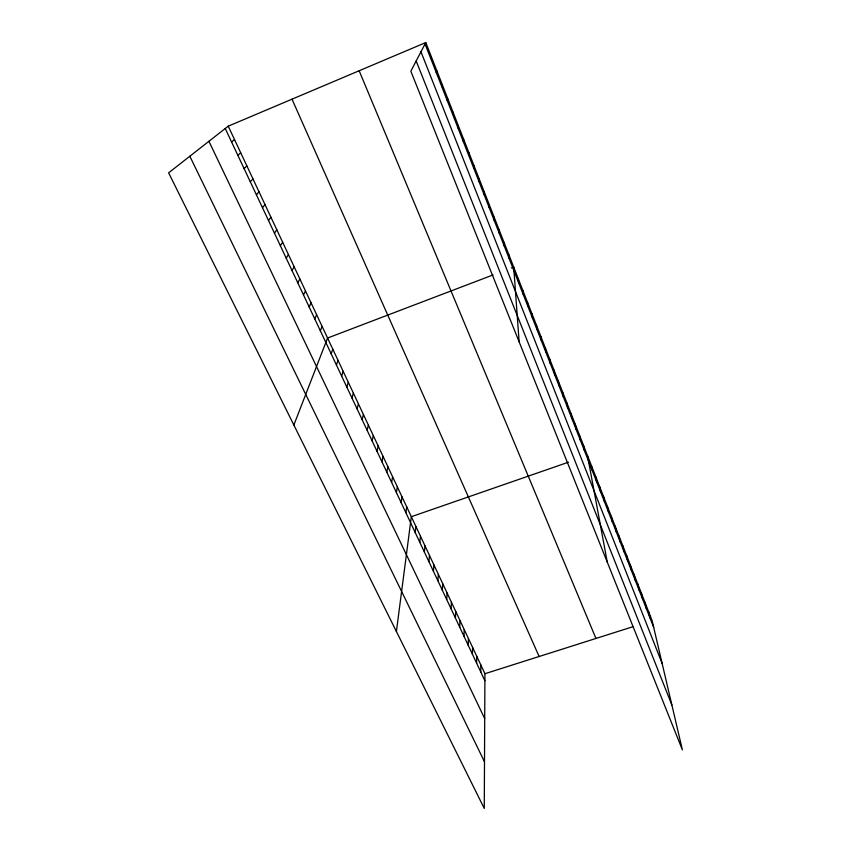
<?xml version="1.0" encoding="UTF-8"?>
<svg xmlns="http://www.w3.org/2000/svg" width="851" height="851" viewBox="0 0 851 851"><rect width="100%" height="100%" fill="white"/><g stroke="black" fill="none" stroke-linecap="round" stroke-linejoin="round"><path stroke-width="1.28" d="M228.238 126.171L484.932 673.705L484.272 808.45L168.626 172.838L228.238 126.171L425.798 42.55L652.111 620.624L682.374 749.848L410.831 71.197L425.798 42.55M480.772 671.971L480.847 665.003M476.624 663.142L476.73 656.227M484.134 194.73L484.176 191.688M472.443 654.259L472.592 647.398M468.231 645.303L468.422 638.505M463.986 636.282L464.22 629.549M478.996 181.635L479.113 178.731M459.721 627.198L459.987 620.517M455.413 618.039L455.732 611.422M451.083 608.816L451.434 602.263M473.826 168.434L473.986 165.658M446.711 599.529L447.115 593.041M442.307 590.168L442.754 583.743M437.871 580.733L438.361 574.382M468.603 155.105L468.827 152.478M433.404 571.234L433.946 564.947M428.904 561.66L429.489 555.448M424.372 552.012L425 545.874M419.798 542.289L420.479 536.226M463.327 141.66L463.614 139.17M415.192 532.503L415.916 526.503M396.406 631.506L411.331 516.706L568.425 462.21M405.884 512.685L406.704 506.845M458.008 128.086L458.359 125.735M401.172 502.664L402.034 496.899M396.417 492.569L397.343 486.878M391.63 482.389L392.609 476.773M386.811 472.124L387.833 466.603M452.647 114.385L453.062 112.194M381.95 461.795L383.024 456.349M377.046 451.37L378.184 446.009M372.11 440.871L373.302 435.595M447.232 100.567L447.7 98.514M367.132 430.287L368.377 425.096M362.122 419.607L363.42 414.511M357.058 408.852L358.42 403.853M441.765 86.621L442.307 84.717M351.963 398.013L353.378 393.098M346.825 387.088L348.293 382.259M341.645 376.068L343.176 371.334M336.422 364.962L338.017 360.324M436.244 72.537L436.85 70.793M331.156 353.761L332.805 349.229M293.861 425.021L327.561 338.038L493.048 274.937M320.327 330.741L322.114 326.412M430.67 58.325L431.351 56.74M314.774 318.902L316.615 314.689M309.158 306.977L311.072 302.871M303.499 294.935L305.488 290.946M297.797 282.798L299.85 278.915M292.042 270.554L294.159 266.788M286.234 258.204L288.425 254.555M280.373 245.748L282.649 242.216M274.458 233.185L276.809 229.77M268.501 220.505L270.926 217.218M262.491 207.708L264.991 204.559M256.417 194.805L259.002 191.783M250.3 181.784L252.949 178.891M244.12 168.647L246.854 165.881M237.886 155.393L240.705 152.765M231.6 142.011L234.504 139.532M511.398 267.948L513.696 267.065L519.142 341.911M484.932 673.705L633.282 626.602M189.826 156.244L484.496 761.794M208.921 141.298L484.708 718.606M225.249 128.512L484.889 680.736M292.01 99.173L539.119 656.504M359.165 70.75L595.955 638.463M416.171 60.964L671.865 704.968M420.968 51.783L662.163 663.546M425.053 43.975L653.674 627.336M648.526 611.486L650.068 618.134M644.93 602.285L646.441 608.869M641.292 593.019L642.782 599.529M637.644 583.669L639.09 590.126M633.952 574.265L635.378 580.648M630.24 564.777L631.633 571.095M626.506 555.224L627.868 561.469M622.741 545.608L624.06 551.778M618.943 535.907L620.23 542.002M615.113 526.131L616.379 532.152M611.263 516.291L612.486 522.237M607.369 506.366L608.571 512.238M603.455 496.367L604.614 502.164M599.519 486.293L600.636 492.006M595.54 476.135L596.625 481.772M591.53 465.901L592.583 471.454M587.498 455.593L607.263 562.139M583.424 445.201L584.403 450.583M579.329 434.723L580.265 440.02M575.191 424.17L576.095 429.372M571.032 413.522L571.883 418.639M566.83 402.8L567.649 407.82M562.596 391.981L563.373 396.917M558.33 381.088L559.064 385.918M554.022 370.1L554.714 374.834M549.693 359.016L550.342 363.664M545.321 347.857L545.927 352.399M540.906 336.592L541.47 341.038M536.47 325.242L536.981 329.582M531.992 313.806L532.46 318.029M527.471 302.265L527.897 306.381M522.918 290.627L523.291 294.637M518.323 278.894L518.653 282.798M508.877 254.779L509.1 258.449M504.026 242.375L504.196 245.928M499.133 229.876L499.25 233.291M494.186 217.26L494.25 220.558M489.208 204.527L489.219 207.697"/></g></svg>
